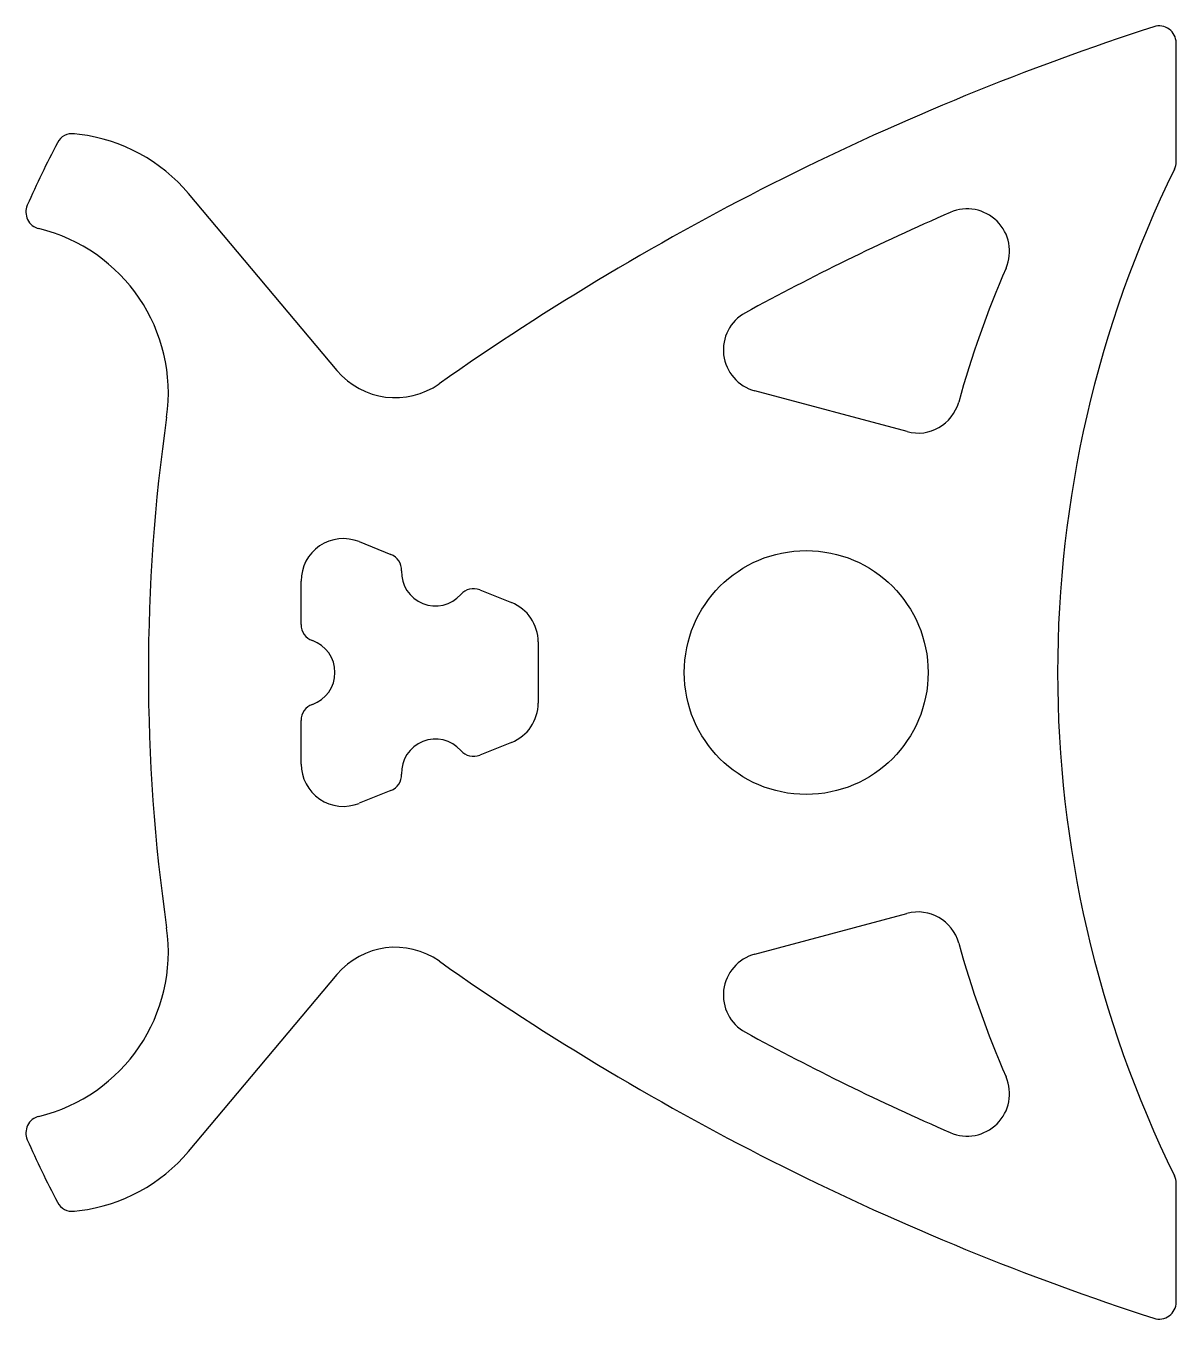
# Model space of a CAD drawing. Extents: x 1869.6 to 1937.5, y 1558.6 to 1635.
import ezdxf

# ---------------------------------------------------------------- set-up
doc = ezdxf.new("R2010")
doc.units = 0
doc.layers.get('0').update_dxf_attribs({"linetype": 'CONTINUOUS'})

msp = doc.modelspace()

# ---------------------------------------------------------------- linework, layer by layer
for p, q in [((1937.524, 1626.998), (1937.524, 1634.026)), ((1872.758, 1628.612), (1872.454, 1628.65)), ((1887.965, 1614.669), (1879.2, 1625.115)), ((1921.629, 1611.061), (1912.635, 1613.471)), ((1889.27, 1604.561), (1891.147, 1603.81)), ((1885.845, 1599.659), (1885.845, 1602.232)), ((1896.397, 1601.711), (1898.273, 1600.961)), ((1899.845, 1598.639), (1899.845, 1595.025)), ((1885.845, 1591.426), (1885.845, 1594.002)), ((1898.273, 1592.704), (1896.401, 1591.955)), ((1891.147, 1589.854), (1889.273, 1589.105)), ((1912.635, 1580.194), (1921.624, 1582.602)), ((1879.2, 1568.55), (1887.965, 1578.995)), ((1937.524, 1559.643), (1937.524, 1566.666)), ((1872.461, 1565.016), (1872.758, 1565.052))]:
    msp.add_line(p, q)
msp.add_circle((1915.674, 1596.832), 7.2)
for centre, radius, start, end in [((1984.863, 1484.832), 157.828, 107.9527, 125.14629), ((1936.524, 1634.024), 1, 0.13532, 107.95274), ((1872.335, 1627.657), 1, 83.18195, 152.38662), ((1871.54, 1618.687), 10, 39.99998, 82.99986), ((1931.818, 1596.835), 67.994, 152.60519, 156.05852), ((1936.524, 1626.998), 1, 333.87171, 0), ((1998.024, 1596.832), 67.5, 153.87171, 206.12829), ((1870.589, 1624.024), 1, 156.22227, 256.40064), ((1984.864, 1484.83), 151.83, 113.55688, 118.64298), ((1925.183, 1621.715), 2.5, 336.56792, 113.55699), ((1868.003, 1613.332), 10, 351.82245, 76.40064), ((1982.598, 1596.832), 60.076, 156.56809, 164.57945), ((1913.283, 1615.885), 2.5, 118.64297, 255.00001), ((1891.412, 1617.562), 4.5, 219.99998, 305.21634), ((1922.276, 1613.475), 2.5, 255.00001, 344.46084), ((1982.824, 1596.832), 106, 171.82245, 188.17754), ((1888.345, 1602.238), 2.5, 68.28841, 180.15025), ((1890.775, 1602.882), 1, 357.67639, 68.20547), ((1893.773, 1602.76), 2, 177.67632, 318.71323), ((1896.028, 1600.781), 1, 68.33856, 138.77533), ((1897.345, 1598.639), 2.5, 0, 68.20524), ((1886.845, 1599.661), 1, 180.06413, 250.58679), ((1885.845, 1596.832), 2, 289.5337, 70.4999), ((1886.845, 1594.004), 1, 109.34623, 180.10299), ((1897.345, 1595.025), 2.5, 291.79476, 360), ((1893.773, 1590.904), 2, 41.26559, 182.32402), ((1896.028, 1592.883), 1, 221.26597, 291.8875), ((1888.345, 1591.426), 2.5, 180, 291.79475), ((1890.775, 1590.783), 1, 291.83082, 2.32373), ((1922.276, 1580.189), 2.5, 15.30799, 105.13719), ((1868.003, 1580.332), 10, 283.59937, 8.17754), ((1891.412, 1576.103), 4.5, 54.7536, 139.99999), ((1982.598, 1596.833), 60.076, 195.43021, 203.43188), ((1984.863, 1708.832), 157.828, 234.85457, 252.04731), ((1913.283, 1577.779), 2.5, 105.00172, 241.35701), ((1984.864, 1708.834), 151.829, 241.35699, 246.44311), ((1925.183, 1571.949), 2.5, 246.44308, 23.43197), ((1870.589, 1569.641), 1, 103.59937, 203.79039), ((1931.819, 1596.83), 67.995, 203.94169, 207.39482), ((1871.54, 1574.978), 10, 277.00022, 320.00002), ((1936.524, 1566.666), 1, 0, 26.12829), ((1872.335, 1566.008), 1, 207.61484, 277.18914), ((1936.524, 1559.64), 1, 252.0473, 0.13756)]:
    msp.add_arc(centre, radius, start, end)

doc.saveas('drawing.dxf')
